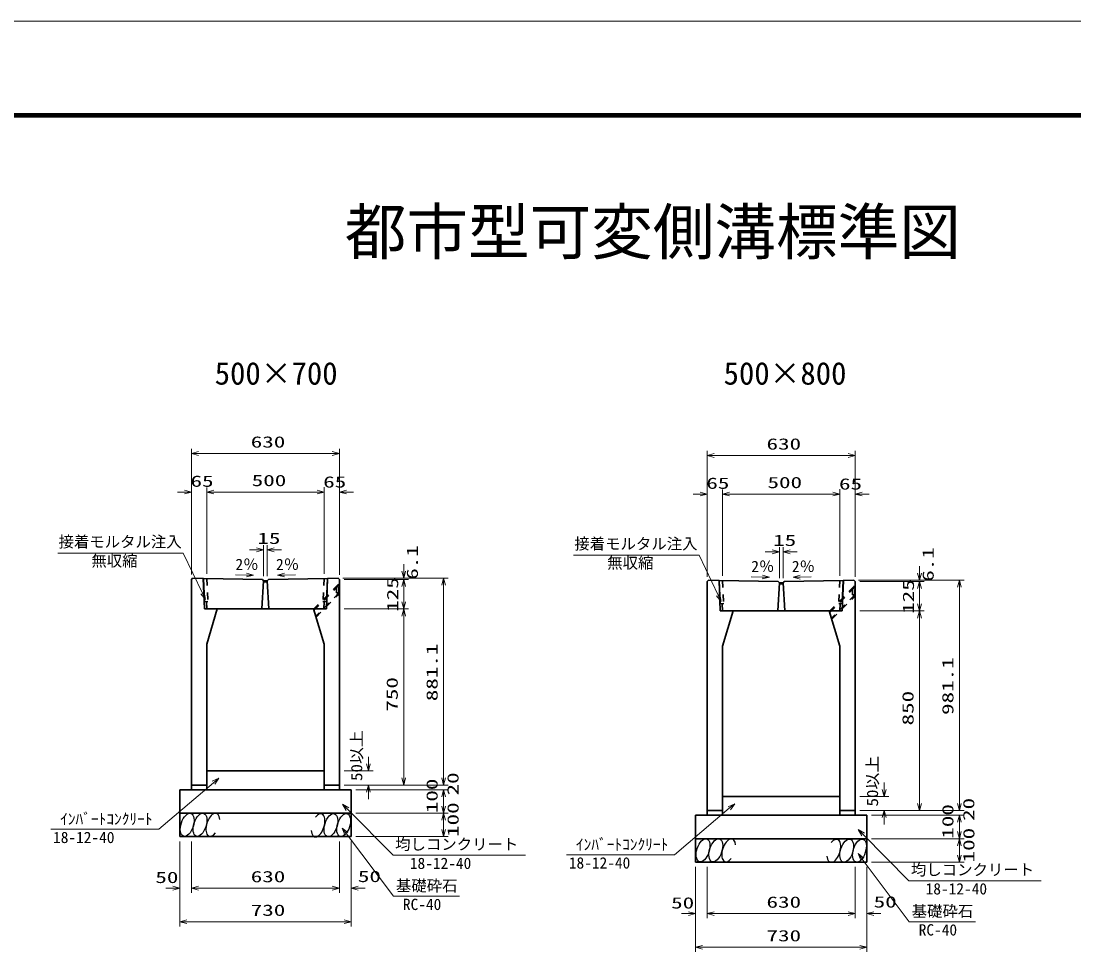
# Model space of a CAD drawing. Units: millimetres on the paper. Extents: x 0 to 841, y 0 to 594.
# Drawn here: x 279.5 to 503.9, y 395.7 to 594 of the extents above; entities that cross this region are included whole.
import ezdxf
from ezdxf.enums import TextEntityAlignment as Align

# ---------------------------------------------------------------- set-up
doc = ezdxf.new("R2010")
doc.units = ezdxf.units.MM
doc.linetypes.add('USER3', pattern=[3, 1.5, -1.5])
for name, color, linetype, lineweight in [('D-STR-DIM（寸法）', 7, 'Continuous', 13), ('D-STR-HTXT(均しCON-旗)', 7, 'Continuous', 13), ('D-STR-HTXT(基礎砕石-旗)', 7, 'Continuous', 13), ('D-STR-HTXT（旗上げ）', 7, 'Continuous', 13), ('D-STR-STRF(グリ)', 7, 'Continuous', 25), ('D-STR（構造物）', 1, 'Continuous', 35), ('D-TTL-LINE（区切線）', 7, 'Continuous', 18), ('D-TTL（外枠）', 2, 'Continuous', 140)]:
    doc.layers.add(name, color=color, linetype=linetype, lineweight=lineweight)
doc.layers.add('D-STR-TXT(文字)', color=7, linetype='Continuous')
doc.styles.add('ＭＳ ゴシック', font='')
doc.styles.get('ＭＳ ゴシック').set_extended_font_data('MS Gothic')

# ---------------------------------------------------------------- blocks, each defined once
blk = doc.blocks.new('_Open30')
at = {"color": 7, "linetype": 'Continuous', "lineweight": 13}
for p, q in [((-1, 0.2679), (0, 0)), ((0, 0), (-1, -0.2679)), ((0, 0), (-1, 0))]:
    blk.add_line(p, q, dxfattribs=at)

msp = doc.modelspace()

# ---------------------------------------------------------------- linework, layer by layer
at = {"layer": 'D-STR-DIM（寸法）'}
for p, q in [((315.846, 494.68), (315.846, 502.888)), ((347.346, 494.685), (347.346, 502.888)), ((425.733, 494.251), (425.733, 502.46)), ((457.233, 494.257), (457.233, 502.46)), ((317.346, 501.888), (345.846, 501.888)), ((427.233, 501.46), (455.733, 501.46)), ((314.346, 493.68), (312.846, 493.68)), ((315.846, 476.083), (315.846, 494.68)), ((319.096, 476.268), (319.096, 494.68)), ((319.096, 477.268), (319.096, 494.68)), ((320.596, 493.68), (322.096, 493.68)), ((320.596, 493.68), (342.596, 493.68)), ((342.596, 493.685), (341.096, 493.685)), ((344.096, 476.268), (344.096, 494.685)), ((344.096, 477.268), (344.096, 494.68)), ((347.346, 476.03), (347.346, 494.685)), ((348.846, 493.685), (350.346, 493.685)), ((425.733, 475.654), (425.733, 494.251)), ((428.983, 475.839), (428.983, 494.251)), ((428.983, 476.839), (428.983, 494.251)), ((453.983, 475.839), (453.983, 494.257)), ((453.983, 476.839), (453.983, 494.251)), ((457.233, 475.601), (457.233, 494.257)), ((424.233, 493.251), (422.733, 493.251)), ((430.483, 493.251), (431.983, 493.251)), ((430.483, 493.251), (452.483, 493.251)), ((452.483, 493.257), (450.983, 493.257)), ((458.733, 493.257), (460.233, 493.257)), ((331.202, 475.774), (331.202, 482.367)), ((331.993, 475.758), (331.993, 482.367)), ((329.702, 481.367), (328.202, 481.367)), ((333.493, 481.367), (334.993, 481.367)), ((439.589, 480.939), (438.089, 480.939)), ((441.089, 475.345), (441.089, 481.939)), ((441.88, 475.329), (441.88, 481.939)), ((443.38, 480.939), (444.88, 480.939)), ((361.051, 476.828), (361.051, 478.328)), ((470.938, 476.399), (470.938, 477.899)), ((325.21, 476.051), (327.571, 476.003)), ((338.01, 476.033), (335.648, 475.986)), ((435.097, 475.622), (437.458, 475.575)), ((447.897, 475.604), (445.535, 475.557)), ((348.096, 475.328), (362.051, 475.328)), ((348.096, 475.328), (370.549, 475.328)), ((348.346, 475.03), (362.051, 475.03)), ((348.346, 475.03), (362.051, 475.03)), ((361.051, 470.275), (361.051, 473.53)), ((361.051, 473.53), (361.051, 472.03)), ((369.549, 432.775), (369.549, 473.828)), ((457.983, 474.899), (471.938, 474.899)), ((457.983, 474.899), (480.436, 474.899)), ((458.233, 474.601), (471.938, 474.601)), ((458.233, 474.601), (471.938, 474.601)), ((479.436, 427.346), (479.436, 473.399)), ((470.938, 469.846), (470.938, 473.101)), ((470.938, 473.101), (470.938, 471.601)), ((348.346, 468.775), (362.051, 468.775)), ((348.346, 468.775), (362.051, 468.775)), ((361.051, 432.775), (361.051, 467.275)), ((458.233, 468.346), (471.938, 468.346)), ((458.233, 468.346), (471.938, 468.346)), ((470.938, 427.346), (470.938, 466.846)), ((353.535, 435.775), (353.535, 437.275)), ((348.346, 434.275), (354.535, 434.275)), ((369.549, 432.775), (369.549, 434.275)), ((348.346, 431.275), (370.549, 431.275)), ((348.346, 431.275), (362.051, 431.275)), ((348.346, 431.275), (370.549, 431.275)), ((348.346, 431.275), (354.535, 431.275)), ((463.422, 430.346), (463.422, 431.846)), ((350.846, 430.275), (370.549, 430.275)), ((350.846, 430.275), (370.549, 430.275)), ((353.535, 429.775), (353.535, 428.275)), ((369.549, 426.775), (369.549, 428.775)), ((369.549, 428.775), (369.549, 427.275)), ((458.233, 428.846), (464.422, 428.846)), ((479.436, 427.346), (479.436, 428.846)), ((350.846, 425.275), (370.549, 425.275)), ((350.846, 425.275), (370.549, 425.275)), ((458.233, 425.846), (480.436, 425.846)), ((458.233, 425.846), (471.938, 425.846)), ((458.233, 425.846), (480.436, 425.846)), ((458.233, 425.846), (464.422, 425.846)), ((460.733, 424.846), (480.436, 424.846)), ((460.733, 424.846), (480.436, 424.846)), ((463.422, 424.346), (463.422, 422.846)), ((369.549, 421.775), (369.549, 423.775)), ((479.436, 421.346), (479.436, 423.346)), ((479.436, 423.346), (479.436, 421.846)), ((350.846, 420.275), (370.549, 420.275)), ((460.733, 419.846), (480.436, 419.846)), ((460.733, 419.846), (480.436, 419.846)), ((313.346, 419.275), (313.346, 408.307)), ((313.346, 418.275), (313.346, 401.15)), ((315.846, 419.275), (315.846, 408.307)), ((315.846, 419.275), (315.846, 408.307)), ((347.346, 419.275), (347.346, 408.307)), ((347.346, 418.275), (347.346, 408.307)), ((349.846, 419.275), (349.846, 408.307)), ((349.846, 418.275), (349.846, 401.15)), ((479.436, 416.346), (479.436, 418.346)), ((423.233, 413.846), (423.233, 402.879)), ((423.233, 412.846), (423.233, 395.721)), ((425.733, 413.846), (425.733, 402.879)), ((425.733, 413.846), (425.733, 402.879)), ((457.233, 413.846), (457.233, 402.879)), ((457.233, 412.846), (457.233, 402.879)), ((459.733, 413.846), (459.733, 402.879)), ((459.733, 412.846), (459.733, 395.721)), ((460.733, 414.846), (480.436, 414.846)), ((311.846, 409.307), (310.346, 409.307)), ((317.346, 409.307), (345.846, 409.307)), ((317.346, 409.307), (318.846, 409.307)), ((345.846, 409.307), (344.346, 409.307)), ((351.346, 409.307), (352.846, 409.307)), ((421.733, 403.879), (420.233, 403.879)), ((427.233, 403.879), (455.733, 403.879)), ((427.233, 403.879), (428.733, 403.879)), ((455.733, 403.879), (454.233, 403.879)), ((461.233, 403.879), (462.733, 403.879)), ((314.846, 402.15), (348.346, 402.15)), ((424.733, 396.721), (458.233, 396.721))]:
    msp.add_line(p, q, dxfattribs=at)
at = {"layer": 'D-STR-HTXT(均しCON-旗)'}
for points in [[(285.853, 421.844), (308.888, 421.844), (320.545, 431.755)], [(395.74, 416.415), (418.775, 416.415), (430.432, 426.326)], [(386.994, 416.327), (358.786, 416.327), (349.063, 426.144)], [(496.881, 410.898), (468.673, 410.898), (458.95, 420.715)]]:
    msp.add_lwpolyline(points, dxfattribs=at)
at = {"layer": 'D-STR-HTXT(基礎砕石-旗)'}
for points in [[(372.968, 407.578), (358.864, 407.578), (348.86, 420.904)], [(482.855, 402.149), (468.751, 402.149), (458.747, 415.475)]]:
    msp.add_lwpolyline(points, dxfattribs=at)
at = {"layer": 'D-STR-HTXT（旗上げ）'}
for points in [[(287.372, 480.666), (314.093, 480.666), (318.187, 472.156)], [(397.263, 480.237), (423.984, 480.237), (428.078, 471.727)]]:
    msp.add_lwpolyline(points, dxfattribs=at)
at = {"layer": 'D-STR-STRF(グリ)'}
for centre, major_axis in [((314.94, 422.798), (0.79, 2.421)), ((317.662, 422.798), (0.79, 2.421)), ((345.55, 422.717), (-0.771, -2.427)), ((348.271, 422.739), (-0.771, -2.427)), ((424.828, 417.369), (0.79, 2.421)), ((427.549, 417.369), (0.79, 2.421)), ((455.437, 417.288), (-0.771, -2.427)), ((458.159, 417.31), (-0.771, -2.427))]:
    msp.add_ellipse(centre, major_axis=major_axis, ratio=0.5139, dxfattribs=at)
for centre, major_axis in [((320.402, 422.798), (0.79, 2.421)), ((342.81, 422.695), (-0.771, -2.427)), ((430.29, 417.369), (0.79, 2.421)), ((452.697, 417.267), (-0.771, -2.427))]:
    msp.add_ellipse(centre, major_axis=major_axis, ratio=0.5139, start_param=5.3575563, end_param=10.3750652, dxfattribs=at)
at = {"layer": 'D-STR（構造物）'}
for p, q in [((316.096, 475.328), (315.846, 475.083)), ((315.846, 475.083), (315.846, 431.275)), ((318.346, 475.283), (316.096, 475.328)), ((318.596, 468.775), (318.346, 475.283)), ((318.589, 470.397), (318.396, 475.282)), ((330.971, 475.03), (318.396, 475.282)), ((330.846, 468.775), (331.201, 474.775)), ((330.971, 475.03), (331.201, 474.775)), ((331.201, 474.775), (331.268, 474.525)), ((331.201, 474.775), (331.99, 474.775)), ((331.268, 474.525), (331.923, 474.525)), ((331.99, 474.775), (331.923, 474.525)), ((331.99, 474.775), (332.221, 475.03)), ((332.346, 468.775), (331.99, 474.775)), ((332.221, 475.03), (344.796, 475.282)), ((344.596, 468.775), (344.846, 475.283)), ((344.609, 470.397), (344.796, 475.282)), ((344.846, 475.283), (347.096, 475.328)), ((347.096, 475.328), (347.346, 475.083)), ((347.346, 475.083), (347.346, 431.275)), ((425.983, 474.899), (425.733, 474.654)), ((425.733, 474.654), (425.733, 425.846)), ((428.233, 474.854), (425.983, 474.899)), ((428.483, 468.346), (428.233, 474.854)), ((428.476, 469.969), (428.283, 474.853)), ((440.858, 474.601), (428.283, 474.853)), ((440.733, 468.346), (441.089, 474.346)), ((440.858, 474.601), (441.089, 474.346)), ((441.089, 474.346), (441.156, 474.096)), ((441.089, 474.346), (441.878, 474.346)), ((441.156, 474.096), (441.811, 474.096)), ((441.878, 474.346), (441.811, 474.096)), ((441.878, 474.346), (442.108, 474.601)), ((442.233, 468.346), (441.878, 474.346)), ((442.108, 474.601), (454.683, 474.853)), ((454.483, 468.346), (454.733, 474.854)), ((454.496, 469.968), (454.683, 474.853)), ((454.733, 474.854), (456.983, 474.899)), ((456.983, 474.899), (457.233, 474.654)), ((457.233, 474.654), (457.233, 425.846)), ((319.04, 470.277), (318.589, 470.397)), ((319.121, 468.777), (319.044, 470.277)), ((344.147, 470.275), (344.071, 468.775)), ((344.152, 470.275), (344.609, 470.397)), ((428.928, 469.848), (428.476, 469.969)), ((429.008, 468.348), (428.932, 469.848)), ((454.035, 469.846), (453.958, 468.346)), ((454.039, 469.846), (454.496, 469.968)), ((318.596, 468.775), (344.596, 468.775)), ((318.596, 468.775), (321.346, 468.775)), ((319.096, 461.275), (321.346, 468.775)), ((344.096, 461.275), (341.846, 468.775)), ((428.483, 468.346), (454.483, 468.346)), ((428.483, 468.346), (431.233, 468.346)), ((428.983, 460.846), (431.233, 468.346)), ((453.983, 460.846), (451.733, 468.346)), ((319.096, 461.275), (319.096, 431.275)), ((344.096, 461.275), (344.096, 431.275)), ((428.983, 460.846), (428.983, 425.846)), ((453.983, 460.846), (453.983, 425.846)), ((319.096, 434.275), (344.096, 434.275)), ((315.846, 431.275), (319.096, 431.275)), ((315.846, 431.275), (315.846, 430.275)), ((319.096, 431.275), (319.096, 430.275)), ((344.096, 431.275), (347.346, 431.275)), ((344.096, 431.275), (344.096, 430.275)), ((347.346, 431.275), (347.346, 430.275)), ((313.346, 430.275), (349.846, 430.275)), ((313.346, 430.275), (313.346, 420.275)), ((349.846, 430.275), (349.846, 420.275)), ((428.983, 428.846), (453.983, 428.846)), ((313.346, 425.275), (349.846, 425.275)), ((423.233, 424.846), (459.733, 424.846)), ((423.233, 424.846), (423.233, 414.846)), ((425.733, 425.846), (428.983, 425.846)), ((425.733, 425.846), (425.733, 424.846)), ((428.983, 425.846), (428.983, 424.846)), ((453.983, 425.846), (457.233, 425.846)), ((453.983, 425.846), (453.983, 424.846)), ((457.233, 425.846), (457.233, 424.846)), ((459.733, 424.846), (459.733, 414.846)), ((313.346, 420.275), (349.846, 420.275)), ((423.233, 419.846), (459.733, 419.846)), ((423.233, 414.846), (459.733, 414.846))]:
    msp.add_line(p, q, dxfattribs=at)
at = {"layer": 'D-STR（構造物）', "linetype": 'USER3'}
for p, q in [((319.091, 475.268), (319.339, 470.399)), ((347.096, 473.988), (341.854, 468.746)), ((341.935, 468.478), (347.271, 473.813)), ((344.098, 475.268), (343.857, 470.397)), ((346.771, 472.228), (346.771, 473.313)), ((347.271, 473.813), (347.023, 474.061)), ((347.271, 471.883), (347.271, 473.813)), ((428.979, 474.839), (429.227, 469.97)), ((456.984, 473.559), (451.742, 468.317)), ((451.823, 468.049), (457.158, 473.384)), ((453.985, 474.839), (453.744, 469.968)), ((457.158, 473.384), (456.911, 473.632)), ((457.158, 471.454), (457.158, 473.384)), ((347.271, 472.228), (342.301, 467.258)), ((342.375, 467.012), (347.271, 471.908)), ((347.271, 472.228), (346.771, 472.228)), ((347.023, 471.636), (347.271, 471.883)), ((457.158, 471.799), (452.188, 466.829)), ((452.262, 466.583), (457.158, 471.479)), ((456.658, 471.799), (456.658, 472.884)), ((457.158, 471.799), (456.658, 471.799)), ((456.911, 471.207), (457.158, 471.454)), ((319.339, 470.399), (319.044, 470.277)), ((343.857, 470.397), (344.152, 470.275)), ((429.227, 469.97), (428.932, 469.848)), ((453.744, 469.968), (454.039, 469.846)), ((341.846, 468.775), (344.596, 468.775)), ((451.733, 468.346), (454.483, 468.346))]:
    msp.add_line(p, q, dxfattribs=at)
at = {"layer": 'D-TTL-LINE（区切線）'}
msp.add_line((841, 594), (0, 594), dxfattribs=at)
at = {"layer": 'D-TTL（外枠）'}
msp.add_line((820.9, 573.9), (20.1, 573.9), dxfattribs=at)

# ---------------------------------------------------------------- block references
at = {"layer": 'D-STR-DIM（寸法）', "xscale": 1.5, "yscale": 1.5}
for p, rotation in [((315.846, 501.888), 180), ((425.733, 501.46), 180), ((319.096, 493.68), 180), ((319.096, 493.68), 180), ((347.346, 493.685), 180), ((428.983, 493.251), 180), ((428.983, 493.251), 180), ((457.233, 493.257), 180), ((331.993, 481.367), 180), ((441.88, 480.939), 180), ((329.071, 475.973), 358.85424), ((334.148, 475.956), 181.14576), ((361.051, 475.328), 270), ((438.958, 475.545), 358.85424), ((444.036, 475.527), 181.14576), ((470.938, 474.899), 270), ((361.051, 475.03), 90), ((361.051, 475.03), 90), ((369.549, 475.328), 90), ((470.938, 474.601), 90), ((470.938, 474.601), 90), ((479.436, 474.899), 90), ((361.051, 468.775), 270), ((470.938, 468.346), 270), ((361.051, 468.775), 90), ((470.938, 468.346), 90), ((353.535, 434.275), 270), ((353.535, 431.275), 90), ((361.051, 431.275), 270), ((369.549, 431.275), 270), ((369.549, 431.275), 270), ((369.549, 430.275), 90), ((369.549, 430.275), 90), ((463.422, 428.846), 270), ((369.549, 425.275), 270), ((470.938, 425.846), 270), ((479.436, 425.846), 270), ((479.436, 425.846), 270), ((369.549, 425.275), 90), ((463.422, 425.846), 90), ((479.436, 424.846), 90), ((479.436, 424.846), 90), ((369.549, 420.275), 270), ((479.436, 419.846), 270), ((479.436, 419.846), 90), ((479.436, 414.846), 270), ((315.846, 409.307), 180), ((315.846, 409.307), 180), ((349.846, 409.307), 180), ((425.733, 403.879), 180), ((425.733, 403.879), 180), ((459.733, 403.879), 180), ((313.346, 402.15), 180), ((423.233, 396.721), 180)]:
    msp.add_blockref('_Open30', p, dxfattribs=dict(at, rotation=rotation))
for p in [(347.346, 501.888), (457.233, 501.46), (315.846, 493.68), (344.096, 493.685), (344.096, 493.68), (425.733, 493.251), (453.983, 493.257), (453.983, 493.251), (331.202, 481.367), (441.089, 480.939), (313.346, 409.307), (347.346, 409.307), (347.346, 409.307), (423.233, 403.879), (457.233, 403.879), (457.233, 403.879), (349.846, 402.15), (459.733, 396.721)]:
    msp.add_blockref('_Open30', p, dxfattribs=at)
at = {"layer": 'D-STR-HTXT(均しCON-旗)', "xscale": 1.5, "yscale": 1.5}
for p, rotation in [((321.687, 432.726), 40.37163), ((348.008, 427.21), 134.72505), ((431.575, 427.298), 40.37163), ((457.895, 421.781), 134.72505)]:
    msp.add_blockref('_Open30', p, dxfattribs=dict(at, rotation=rotation))
at = {"layer": 'D-STR-HTXT(基礎砕石-旗)', "xscale": 1.5, "yscale": 1.5, "rotation": 126.89552}
for p in [(347.959, 422.103), (457.847, 416.674)]:
    msp.add_blockref('_Open30', p, dxfattribs=at)
at = {"layer": 'D-STR-HTXT（旗上げ）', "xscale": 1.5, "yscale": 1.5, "rotation": 295.69073}
for p in [(318.837, 470.804), (428.728, 470.375)]:
    msp.add_blockref('_Open30', p, dxfattribs=at)

# ---------------------------------------------------------------- texts
at = {"layer": 'D-STR-DIM（寸法）', "style": 'ＭＳ ゴシック', "width": 1.5}
for s, p in [('630', (328.471, 502.426)), ('630', (438.358, 501.997)), ('65', (315.643, 494.074)), ('500', (328.679, 494.217)), ('65', (343.911, 493.909)), ('65', (425.531, 493.645)), ('500', (438.566, 493.789)), ('65', (453.798, 493.48)), ('15', (329.885, 481.905)), ('15', (439.772, 481.476)), ('50', (308.148, 409.675)), ('630', (328.471, 409.845)), ('50', (351.298, 409.882)), ('50', (418.035, 404.246)), ('630', (438.358, 404.416)), ('50', (461.185, 404.454)), ('730', (328.471, 402.688)), ('730', (438.358, 397.259))]:
    msp.add_text(s, height=2.405, dxfattribs=at).set_placement(p, align=Align.BOTTOM_LEFT)
at = {"layer": 'D-STR-DIM（寸法）', "style": 'ＭＳ ゴシック'}
for s, width, p in [('6.1', 1.5, (364.814, 475.005)), ('6.1', 1.5, (474.702, 474.577)), ('125', 1.5, (360.607, 468.161)), ('125', 1.5, (470.494, 467.732)), ('881.1', 1.5, (369.011, 449.134)), ('981.1', 1.5, (478.898, 446.206)), ('750', 1.5, (360.513, 446.9)), ('850', 1.5, (470.4, 443.971)), ('50以上', 1.1, (352.953, 432.138)), ('50以上', 1.1, (462.84, 426.709)), ('20', 1.5, (373.463, 429.056)), ('100', 1.5, (369.011, 425.275)), ('100', 1.5, (373.484, 420.219)), ('100', 1.5, (478.898, 419.846)), ('20', 1.5, (483.35, 423.627)), ('100', 1.5, (483.371, 414.791))]:
    msp.add_text(s, height=2.405, rotation=90, dxfattribs=dict(at, width=width)).set_placement(p, align=Align.BOTTOM_LEFT)
for rotation, p in [(0.01, (325.217, 476.349)), (359.99, (333.866, 476.346)), (0.01, (435.104, 475.921)), (359.99, (443.753, 475.917))]:
    msp.add_text('2％', height=2.405, rotation=rotation, dxfattribs=at).set_placement(p, align=Align.BOTTOM_LEFT)
at = {"layer": 'D-STR-HTXT(均しCON-旗)', "style": 'ＭＳ ゴシック'}
for s, p in [('ｲﾝﾊﾞｰﾄｺﾝｸﾘｰﾄ', (287.863, 422.128)), ('18-12-40', (286.354, 418.194)), ('均しコンクリート', (359.234, 416.739)), ('ｲﾝﾊﾞｰﾄｺﾝｸﾘｰﾄ', (397.75, 416.699)), ('18-12-40', (362.367, 412.677)), ('18-12-40', (396.242, 412.765)), ('均しコンクリート', (469.121, 411.31)), ('18-12-40', (472.254, 407.248))]:
    msp.add_text(s, height=2.405, dxfattribs=at).set_placement(p, align=Align.BOTTOM_LEFT)
at = {"layer": 'D-STR-HTXT(基礎砕石-旗)', "style": 'ＭＳ ゴシック'}
for s, p in [('基礎砕石', (359.399, 407.914)), ('RC-40', (360.887, 403.928)), ('基礎砕石', (469.286, 402.485)), ('RC-40', (470.774, 398.499))]:
    msp.add_text(s, height=2.405, dxfattribs=at).set_placement(p, align=Align.BOTTOM_LEFT)
at = {"layer": 'D-STR-HTXT（旗上げ）', "style": 'ＭＳ ゴシック'}
for s, p in [('接着モルタル注入', (287.518, 481.169)), ('接着モルタル注入', (397.409, 480.74)), ('無収縮', (294.522, 477.092)), ('無収縮', (404.413, 476.663))]:
    msp.add_text(s, height=2.405, dxfattribs=at).set_placement(p, align=Align.BOTTOM_LEFT)
at = {"layer": 'D-STR-TXT(文字)', "style": 'ＭＳ ゴシック'}
for s, height, p in [('都市型可変側溝標準図', 9.621, (348.512, 541.419)), ('500×700', 4.811, (320.793, 515.111)), ('500×800', 4.811, (429.208, 515.111))]:
    msp.add_text(s, height=height, dxfattribs=at).set_placement(p, align=Align.BOTTOM_LEFT)

doc.saveas('drawing.dxf')
